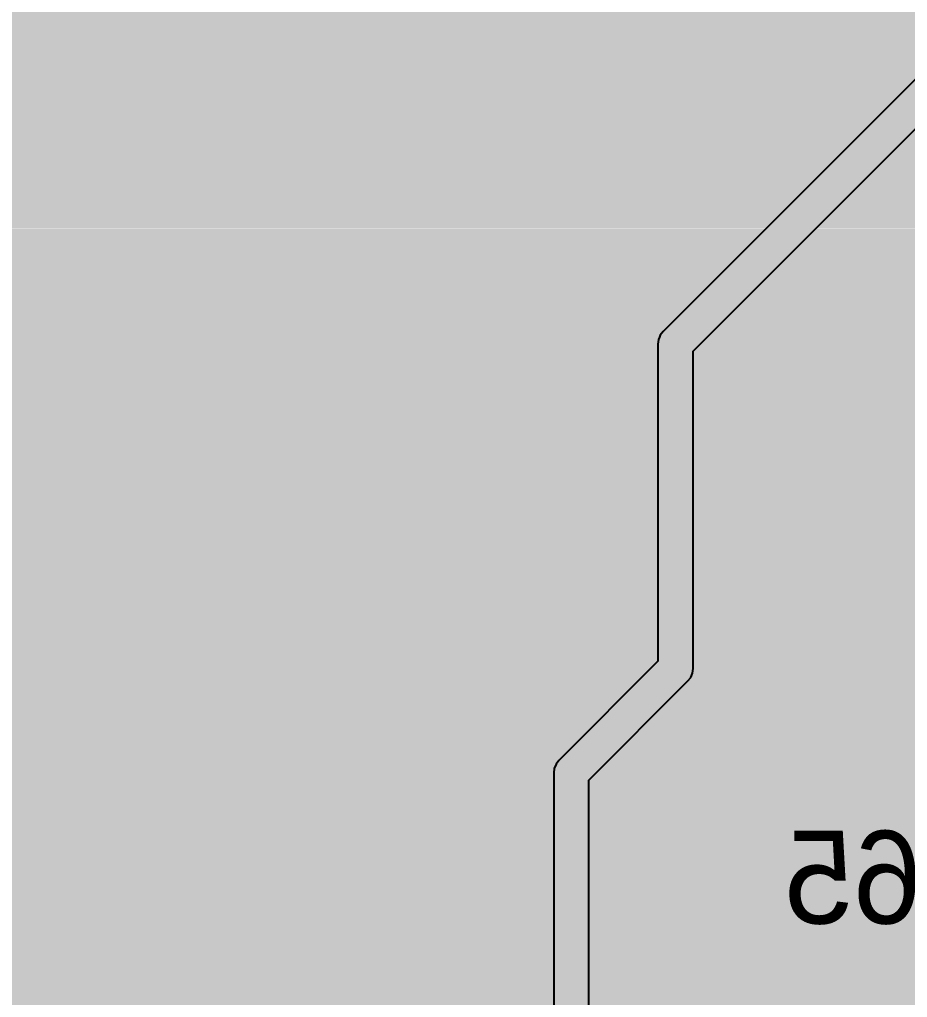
# Model space of a CAD drawing. Header units: millimetres. Extents: x 0.11 to 5.67, y 0.55 to 4.24.
# Drawn here: x 4.1098 to 4.4115, y 2.8519 to 3.184 of the extents above; entities that cross this region are included whole.
import ezdxf

# ---------------------------------------------------------------- set-up
doc = ezdxf.new("R2010")
doc.units = ezdxf.units.MM
doc.header["$MEASUREMENT"] = 0
for name, color, linetype in [('BottomLayer', 5, 'Continuous'), ('BottomOverlay', 54, 'Continuous'), ('InternalPlane1', 76, 'Continuous'), ('InternalPlane2', 16, 'Continuous'), ('MultiLayer', 9, 'Continuous'), ('TopLayer', 1, 'Continuous'), ('ViaHoleLayer', 16, 'Continuous')]:
    doc.layers.add(name, color=color, linetype=linetype)

msp = doc.modelspace()

# ---------------------------------------------------------------- linework, layer by layer
at = {"layer": 'BottomLayer', "const_width": 0.00787}
for points in [[(2.81654, 3.18798), (4.47736, 3.18798)], [(2.81654, 3.18011), (4.47736, 3.18011)], [(2.81654, 3.17224), (4.47736, 3.17224)], [(2.81654, 3.16436), (4.47736, 3.16436)], [(2.81654, 3.15649), (4.47736, 3.15649)], [(2.81654, 3.14861), (4.47736, 3.14861)], [(2.81654, 3.14074), (4.47736, 3.14074)], [(2.81654, 3.13287), (4.60067, 3.13287)], [(2.81654, 3.12499), (4.60829, 3.12499)], [(2.50984, 3.11712), (4.60921, 3.11712)], [(2.50984, 3.10924), (4.61296, 3.10924)], [(2.50984, 3.10137), (4.61779, 3.10137)], [(2.50984, 3.0935), (4.61829, 3.0935)], [(2.50984, 3.08562), (4.4252, 3.08562)], [(2.50984, 3.07775), (4.4252, 3.07775)], [(2.50984, 3.06987), (4.4252, 3.06987)], [(3.60473, 3.062), (4.4252, 3.062)], [(3.61417, 3.05413), (4.4252, 3.05413)], [(3.61992, 3.04625), (4.4252, 3.04625)], [(3.62351, 3.03838), (4.4252, 3.03838)], [(3.62546, 3.0305), (4.4252, 3.0305)], [(3.62597, 3.02263), (4.43972, 3.02263)], [(3.62511, 3.01476), (4.43598, 3.01476)], [(3.62278, 3.00688), (4.43506, 3.00688)], [(3.61871, 2.99901), (4.43662, 2.99901)], [(3.61224, 2.99113), (4.44127, 2.99113)], [(3.60122, 2.98326), (4.45363, 2.98326)], [(2.58549, 2.97539), (4.60236, 2.97539)], [(3.62598, 2.96751), (4.60236, 2.96751)], [(3.62598, 2.95964), (4.60236, 2.95964)], [(3.62598, 2.95176), (4.60236, 2.95176)], [(3.62598, 2.94389), (4.60236, 2.94389)], [(3.62598, 2.93602), (4.60236, 2.93602)], [(3.62598, 2.92814), (4.75787, 2.92814)], [(3.62598, 2.92027), (4.45866, 2.92027)], [(3.80262, 2.91239), (4.41731, 2.91239)], [(3.8105, 2.90452), (4.40699, 2.90452)], [(3.81837, 2.89665), (4.40281, 2.89665)], [(3.82624, 2.88877), (4.40157, 2.88877)], [(3.88394, 2.8809), (4.40282, 2.8809)], [(3.89852, 2.87302), (4.407, 2.87302)], [(3.90616, 2.86515), (4.41734, 2.86515)], [(3.91095, 2.85728), (4.61811, 2.85728)], [(3.91384, 2.8494), (4.61811, 2.8494)]]:
    msp.add_lwpolyline(points, dxfattribs=at)
at = {"layer": 'BottomLayer'}
for points, const_width in [([(4.15354, 3.14862, 1), (4.16535, 3.14862, 1)], 0.01181), ([(4.25591, 3.14862, 1), (4.26772, 3.14862, 1)], 0.01181), ([(4.35827, 3.14862, 1), (4.37008, 3.14862, 1)], 0.01181), ([(4.14567, 3.07776, 1), (4.15748, 3.07776, 1)], 0.01181), ([(4.22441, 3.07776, 1), (4.23622, 3.07776, 1)], 0.01181), ([(4.29921, 3.07776, 1), (4.31102, 3.07776, 1)], 0.01181), ([(4.1378, 3.00295, 1), (4.14961, 3.00295, 1)], 0.01181), ([(4.21654, 3.00295, 1), (4.22835, 3.00295, 1)], 0.01181), ([(4.29134, 3.00295, 1), (4.30315, 3.00295, 1)], 0.01181), ([(4.37402, 2.96752, 1), (4.38583, 2.96752, 1)], 0.01181), ([(4.12205, 2.92028, 1), (4.13386, 2.92028, 1)], 0.01181), ([(4.19685, 2.92028, 1), (4.20866, 2.92028, 1)], 0.01181), ([(4.26378, 2.92028, 1), (4.27559, 2.92028, 1)], 0.01181), ([(4.31496, 2.90453, 1), (4.32677, 2.90453, 1)], 0.01181), ([(4.40502, 2.90452, 1), (4.40896, 2.90452, 1)], 0.00394), ([(4.40085, 2.89665, 1), (4.40478, 2.89665, 1)], 0.00394), ([(4.39961, 2.88877, 1), (4.40354, 2.88877, 1)], 0.00394), ([(4.40085, 2.8809, 1), (4.40479, 2.8809, 1)], 0.00394), ([(4.40503, 2.87302, 1), (4.40897, 2.87302, 1)], 0.00394)]:
    msp.add_lwpolyline(points, format="xyb", close=True, dxfattribs=dict(at, const_width=const_width))
at = {"layer": 'BottomLayer', "const_width": 0.00787}
msp.add_lwpolyline([(4.44463, 2.87008, -2.302548), (4.44463, 2.90748)], format="xyb", dxfattribs=at)
at = {"layer": 'InternalPlane1', "const_width": 0.02591}
msp.add_lwpolyline([(4.41421, 2.88878, 1), (4.44012, 2.88878, 1)], format="xyb", close=True, dxfattribs=at)
at = {"layer": 'InternalPlane2'}
for p, q in [((4.48398, 3.23354), (4.39539, 3.14496)), ((4.40382, 3.13654), (4.49066, 3.22337)), ((4.39539, 3.14496), (4.32847, 3.07803)), ((4.33863, 3.07135), (4.40382, 3.13654)), ((4.32727, 3.0762), (4.32692, 3.07536)), ((4.32752, 3.0768), (4.32727, 3.0762)), ((4.32847, 3.07803), (4.32752, 3.0768)), ((4.32692, 3.07536), (4.32672, 3.07382)), ((4.32672, 3.07382), (4.32672, 3.0187)), ((4.33863, 3.0187), (4.33863, 3.07135)), ((4.32672, 3.0187), (4.32672, 2.96605)), ((4.33863, 2.96358), (4.33863, 3.0187)), ((4.32672, 2.96605), (4.29303, 2.93236)), ((4.33843, 2.96204), (4.33863, 2.96358)), ((4.33689, 2.95937), (4.33784, 2.9606)), ((4.33784, 2.9606), (4.33843, 2.96204)), ((4.3032, 2.92568), (4.33689, 2.95937)), ((4.29209, 2.93113), (4.29149, 2.92969)), ((4.29303, 2.93236), (4.29209, 2.93113)), ((4.29149, 2.92969), (4.29129, 2.92815)), ((4.29129, 2.92815), (4.29129, 2.82038)), ((4.3032, 2.81791), (4.3032, 2.92568))]:
    msp.add_line(p, q, dxfattribs=at)
at = {"layer": 'InternalPlane2', "const_width": 0.01181}
for points in [[(4.39961, 3.14075), (4.48819, 3.22933)], [(4.33268, 3.07382), (4.39961, 3.14075)], [(4.33268, 3.0187), (4.33268, 3.07382)], [(4.33268, 2.96358), (4.33268, 3.0187)], [(4.29724, 2.92815), (4.33268, 2.96358)], [(4.29724, 2.81791), (4.29724, 2.92815)]]:
    msp.add_lwpolyline(points, dxfattribs=at)
at = {"layer": 'InternalPlane2'}
for points, const_width in [([(4.1465, 3.14862, 1), (4.1724, 3.14862, 1)], 0.02591), ([(4.24886, 3.14862, 1), (4.27476, 3.14862, 1)], 0.02591), ([(4.35122, 3.14862, 1), (4.37713, 3.14862, 1)], 0.02591), ([(4.39665, 3.14075, 1), (4.40256, 3.14075, 1)], 0.00591), ([(4.39665, 3.14075, 1), (4.40256, 3.14075, 1)], 0.00591), ([(4.13862, 3.07776, 1), (4.16453, 3.07776, 1)], 0.02591), ([(4.21736, 3.07776, 1), (4.24327, 3.07776, 1)], 0.02591), ([(4.29217, 3.07776, 1), (4.31807, 3.07776, 1)], 0.02591), ([(4.32972, 3.07382, 1), (4.33563, 3.07382, 1)], 0.00591), ([(4.32972, 3.07382, 1), (4.33563, 3.07382, 1)], 0.00591), ([(4.13075, 3.00295, 1), (4.15665, 3.00295, 1)], 0.02591), ([(4.20949, 3.00295, 1), (4.23539, 3.00295, 1)], 0.02591), ([(4.28429, 3.00295, 1), (4.3102, 3.00295, 1)], 0.02591), ([(4.32972, 3.0187, 1), (4.33563, 3.0187, 1)], 0.00591), ([(4.32972, 3.0187, 1), (4.33563, 3.0187, 1)], 0.00591), ([(4.36697, 2.96752, 1), (4.39287, 2.96752, 1)], 0.02591), ([(4.32972, 2.96358, 1), (4.33563, 2.96358, 1)], 0.00591), ([(4.32972, 2.96358, 1), (4.33563, 2.96358, 1)], 0.00591), ([(4.115, 2.92028, 1), (4.14091, 2.92028, 1)], 0.02591), ([(4.1898, 2.92028, 1), (4.21571, 2.92028, 1)], 0.02591), ([(4.25673, 2.92028, 1), (4.28264, 2.92028, 1)], 0.02591), ([(4.29429, 2.92815, 1), (4.3002, 2.92815, 1)], 0.00591), ([(4.29429, 2.92815, 1), (4.3002, 2.92815, 1)], 0.00591), ([(4.30791, 2.90453, 1), (4.33382, 2.90453, 1)], 0.02591), ([(4.15831, 2.8376, 1), (4.18421, 2.8376, 1)], 0.02591), ([(4.2528, 2.8376, 1), (4.2787, 2.8376, 1)], 0.02591), ([(4.34728, 2.8376, 1), (4.37319, 2.8376, 1)], 0.02591)]:
    msp.add_lwpolyline(points, format="xyb", close=True, dxfattribs=dict(at, const_width=const_width))
at = {"layer": 'MultiLayer', "const_width": 0.01181}
for points in [[(4.15354, 3.14862, 1), (4.16535, 3.14862, 1)], [(4.25591, 3.14862, 1), (4.26772, 3.14862, 1)], [(4.35827, 3.14862, 1), (4.37008, 3.14862, 1)], [(4.14567, 3.07776, 1), (4.15748, 3.07776, 1)], [(4.22441, 3.07776, 1), (4.23622, 3.07776, 1)], [(4.29921, 3.07776, 1), (4.31102, 3.07776, 1)], [(4.1378, 3.00295, 1), (4.14961, 3.00295, 1)], [(4.21654, 3.00295, 1), (4.22835, 3.00295, 1)], [(4.29134, 3.00295, 1), (4.30315, 3.00295, 1)], [(4.37402, 2.96752, 1), (4.38583, 2.96752, 1)], [(4.12205, 2.92028, 1), (4.13386, 2.92028, 1)], [(4.19685, 2.92028, 1), (4.20866, 2.92028, 1)], [(4.26378, 2.92028, 1), (4.27559, 2.92028, 1)], [(4.31496, 2.90453, 1), (4.32677, 2.90453, 1)]]:
    msp.add_lwpolyline(points, format="xyb", close=True, dxfattribs=at)
at = {"layer": 'TopLayer'}
for points, const_width in [([(4.06613, 3.17421), (4.50724, 3.17421)], 0.00984), ([(4.06613, 3.15551), (4.49949, 3.15551)], 0.00787), ([(4.04087, 3.14861), (4.50639, 3.14861)], 0.00787), ([(4.04874, 3.14074), (4.51427, 3.14074)], 0.00787), ([(4.04972, 3.13976), (4.48622, 3.13976)], 0.00787), ([(4.04197, 3.12106), (4.48622, 3.12106)], 0.00984), ([(4.03463, 3.10335), (4.47496, 3.10335)], 0.00984), ([(4.03463, 3.08465), (4.46721, 3.08465)], 0.00787), ([(4.01268, 3.07775), (4.47411, 3.07775)], 0.00787), ([(4.02055, 3.06987), (4.48198, 3.06987)], 0.00787), ([(4.02153, 3.0689), (4.36024, 3.0689)], 0.00787), ([(4.37346, 3.06342), (4.43602, 3.00086)], 0.00787), ([(4.37488, 3.062), (4.48986, 3.062)], 0.00787), ([(4.38275, 3.05413), (4.49773, 3.05413)], 0.00787), ([(4.01378, 3.0502), (4.36024, 3.0502)], 0.00984), ([(4.36024, 3.0502), (4.43504, 2.97539)], 0.00984), ([(4.39063, 3.04625), (4.5056, 3.04625)], 0.00787), ([(4.3985, 3.03838), (4.51348, 3.03838)], 0.00787), ([(4.00563, 3.03051), (4.35208, 3.03051)], 0.00984), ([(4.35208, 3.03051), (4.42689, 2.95571)], 0.00984), ([(4.40638, 3.0305), (4.44868, 3.0305)], 0.00787), ([(4.41425, 3.02263), (4.43972, 3.02263)], 0.00787), ([(4.00563, 3.01181), (4.34434, 3.01181)], 0.00787), ([(4.34434, 3.01181), (4.41366, 2.94249)], 0.00787), ([(3.99399, 3.00688), (4.34927, 3.00688)], 0.00787), ([(4.00186, 2.99901), (4.35714, 2.99901)], 0.00787), ([(4.00973, 2.99113), (4.36501, 2.99113)], 0.00787), ([(4.01071, 2.99016), (4.3248, 2.99016)], 0.00787), ([(4.33803, 2.98468), (4.37346, 2.94925)], 0.00787), ([(4.33945, 2.98326), (4.37289, 2.98326)], 0.00787), ([(4.00296, 2.97146), (4.3248, 2.97146)], 0.00984), ([(4.3248, 2.97146), (4.36024, 2.93602)], 0.00984), ([(4.34732, 2.97539), (4.38076, 2.97539)], 0.00787), ([(4.35519, 2.96751), (4.38864, 2.96751)], 0.00787), ([(4.36307, 2.95964), (4.39651, 2.95964)], 0.00787), ([(4.00038, 2.95177), (4.31665, 2.95177)], 0.00984), ([(4.31665, 2.95177), (4.35208, 2.91634)], 0.00984), ([(4.37094, 2.95176), (4.40438, 2.95176)], 0.00787), ([(4.3772, 2.94389), (4.41226, 2.94389)], 0.00787), ([(4.37922, 2.94154), (4.41469, 2.94154)], 0.00787), ([(4.00038, 2.93307), (4.3089, 2.93307)], 0.00787), ([(4.3089, 2.93307), (4.33886, 2.90312)], 0.00787), ([(4.36024, 2.93602), (4.37205, 2.92421)], 0.00709), ([(3.98118, 2.92814), (4.31383, 2.92814)], 0.00787), ([(4.37205, 2.92421), (4.52559, 2.92421)], 0.00709), ([(3.98905, 2.92027), (4.32171, 2.92027)], 0.00787), ([(4.35208, 2.91634), (4.3572, 2.91122)], 0.00709), ([(3.99693, 2.91239), (4.32958, 2.91239)], 0.00787), ([(4.3572, 2.91122), (4.43479, 2.91122)], 0.00709), ([(4.0048, 2.90452), (4.33745, 2.90452)], 0.00787), ([(4.0107, 2.89862), (4.34531, 2.89862)], 0.00787), ([(4.00295, 2.87992), (4.40123, 2.87992)], 0.00984), ([(4.40123, 2.87992), (4.41697, 2.86417)], 0.00984), ([(3.99561, 2.8622), (4.39389, 2.8622)], 0.00984), ([(4.39389, 2.8622), (4.40963, 2.84646)], 0.00984)]:
    msp.add_lwpolyline(points, dxfattribs=dict(at, const_width=const_width))
for points, const_width in [([(4.15354, 3.14862, 1), (4.16535, 3.14862, 1)], 0.01181), ([(4.25591, 3.14862, 1), (4.26772, 3.14862, 1)], 0.01181), ([(4.35827, 3.14862, 1), (4.37008, 3.14862, 1)], 0.01181), ([(4.14567, 3.07776, 1), (4.15748, 3.07776, 1)], 0.01181), ([(4.22441, 3.07776, 1), (4.23622, 3.07776, 1)], 0.01181), ([(4.29921, 3.07776, 1), (4.31102, 3.07776, 1)], 0.01181), ([(4.35827, 3.0689, 1), (4.3622, 3.0689, 1)], 0.00394), ([(4.35827, 3.0689, 1), (4.3622, 3.0689, 1)], 0.00394), ([(4.35827, 3.0689, 1), (4.3622, 3.0689, 1)], 0.00394), ([(4.37149, 3.06342, 1), (4.37543, 3.06342, 1)], 0.00394), ([(4.37149, 3.06342, 1), (4.37543, 3.06342, 1)], 0.00394), ([(4.37149, 3.06342, 1), (4.37543, 3.06342, 1)], 0.00394), ([(4.37291, 3.062, 1), (4.37685, 3.062, 1)], 0.00394), ([(4.38079, 3.05413, 1), (4.38472, 3.05413, 1)], 0.00394), ([(4.35778, 3.0502, 1), (4.3627, 3.0502, 1)], 0.00492), ([(4.35778, 3.0502, 1), (4.3627, 3.0502, 1)], 0.00492), ([(4.38866, 3.04625, 1), (4.3926, 3.04625, 1)], 0.00394), ([(4.39653, 3.03838, 1), (4.40047, 3.03838, 1)], 0.00394), ([(4.34962, 3.03051, 1), (4.35454, 3.03051, 1)], 0.00492), ([(4.34962, 3.03051, 1), (4.35454, 3.03051, 1)], 0.00492), ([(4.40441, 3.0305, 1), (4.40834, 3.0305, 1)], 0.00394), ([(4.41228, 3.02263, 1), (4.41622, 3.02263, 1)], 0.00394), ([(4.1378, 3.00295, 1), (4.14961, 3.00295, 1)], 0.01181), ([(4.21654, 3.00295, 1), (4.22835, 3.00295, 1)], 0.01181), ([(4.29134, 3.00295, 1), (4.30315, 3.00295, 1)], 0.01181), ([(4.34237, 3.01181, 1), (4.3463, 3.01181, 1)], 0.00394), ([(4.34237, 3.01181, 1), (4.3463, 3.01181, 1)], 0.00394), ([(4.3473, 3.00688, 1), (4.35123, 3.00688, 1)], 0.00394), ([(4.35517, 2.99901, 1), (4.35911, 2.99901, 1)], 0.00394), ([(4.32283, 2.99016, 1), (4.32677, 2.99016, 1)], 0.00394), ([(4.32283, 2.99016, 1), (4.32677, 2.99016, 1)], 0.00394), ([(4.32283, 2.99016, 1), (4.32677, 2.99016, 1)], 0.00394), ([(4.36304, 2.99113, 1), (4.36698, 2.99113, 1)], 0.00394), ([(4.33606, 2.98468, 1), (4.34, 2.98468, 1)], 0.00394), ([(4.33606, 2.98468, 1), (4.34, 2.98468, 1)], 0.00394), ([(4.33606, 2.98468, 1), (4.34, 2.98468, 1)], 0.00394), ([(4.33748, 2.98326, 1), (4.34142, 2.98326, 1)], 0.00394), ([(4.37092, 2.98326, 1), (4.37486, 2.98326, 1)], 0.00394), ([(4.32234, 2.97146, 1), (4.32726, 2.97146, 1)], 0.00492), ([(4.32234, 2.97146, 1), (4.32726, 2.97146, 1)], 0.00492), ([(4.34535, 2.97539, 1), (4.34929, 2.97539, 1)], 0.00394), ([(4.37402, 2.96752, 1), (4.38583, 2.96752, 1)], 0.01181), ([(4.37879, 2.97539, 1), (4.38273, 2.97539, 1)], 0.00394), ([(4.35323, 2.96751, 1), (4.35716, 2.96751, 1)], 0.00394), ([(4.38667, 2.96751, 1), (4.3906, 2.96751, 1)], 0.00394), ([(4.3611, 2.95964, 1), (4.36504, 2.95964, 1)], 0.00394), ([(4.39454, 2.95964, 1), (4.39848, 2.95964, 1)], 0.00394), ([(4.31419, 2.95177, 1), (4.31911, 2.95177, 1)], 0.00492), ([(4.31419, 2.95177, 1), (4.31911, 2.95177, 1)], 0.00492), ([(4.36897, 2.95176, 1), (4.37291, 2.95176, 1)], 0.00394), ([(4.37149, 2.94925, 1), (4.37543, 2.94925, 1)], 0.00394), ([(4.37149, 2.94925, 1), (4.37543, 2.94925, 1)], 0.00394), ([(4.40241, 2.95176, 1), (4.40635, 2.95176, 1)], 0.00394), ([(4.37523, 2.94389, 1), (4.37917, 2.94389, 1)], 0.00394), ([(4.3755, 2.94329, 1), (4.37944, 2.94329, 1)], 0.00394), ([(4.41029, 2.94389, 1), (4.41423, 2.94389, 1)], 0.00394), ([(4.41169, 2.94249, 1), (4.41563, 2.94249, 1)], 0.00394), ([(4.37725, 2.94154, 1), (4.38119, 2.94154, 1)], 0.00394), ([(4.41272, 2.94154, 1), (4.41665, 2.94154, 1)], 0.00394), ([(4.35778, 2.93602, 1), (4.3627, 2.93602, 1)], 0.00492), ([(4.30693, 2.93307, 1), (4.31087, 2.93307, 1)], 0.00394), ([(4.30693, 2.93307, 1), (4.31087, 2.93307, 1)], 0.00394), ([(4.35846, 2.93602, 1), (4.36201, 2.93602, 1)], 0.00354), ([(4.12205, 2.92028, 1), (4.13386, 2.92028, 1)], 0.01181), ([(4.19685, 2.92028, 1), (4.20866, 2.92028, 1)], 0.01181), ([(4.26378, 2.92028, 1), (4.27559, 2.92028, 1)], 0.01181), ([(4.31186, 2.92814, 1), (4.3158, 2.92814, 1)], 0.00394), ([(4.37028, 2.92421, 1), (4.37382, 2.92421, 1)], 0.00354), ([(4.37028, 2.92421, 1), (4.37382, 2.92421, 1)], 0.00354), ([(4.31974, 2.92027, 1), (4.32367, 2.92027, 1)], 0.00394), ([(4.34962, 2.91634, 1), (4.35454, 2.91634, 1)], 0.00492), ([(4.35031, 2.91634, 1), (4.35385, 2.91634, 1)], 0.00354), ([(4.31496, 2.90453, 1), (4.32677, 2.90453, 1)], 0.01181), ([(4.32761, 2.91239, 1), (4.33155, 2.91239, 1)], 0.00394), ([(4.35543, 2.91122, 1), (4.35897, 2.91122, 1)], 0.00354), ([(4.35543, 2.91122, 1), (4.35897, 2.91122, 1)], 0.00354), ([(4.33549, 2.90452, 1), (4.33942, 2.90452, 1)], 0.00394), ([(4.33689, 2.90312, 1), (4.34083, 2.90312, 1)], 0.00394), ([(4.33689, 2.90312, 1), (4.34083, 2.90312, 1)], 0.00394), ([(4.34285, 2.89911, 1), (4.34678, 2.89911, 1)], 0.00394), ([(4.34334, 2.89862, 1), (4.34728, 2.89862, 1)], 0.00394), ([(4.39876, 2.87992, 1), (4.40369, 2.87992, 1)], 0.00492), ([(4.39876, 2.87992, 1), (4.40369, 2.87992, 1)], 0.00492), ([(4.39143, 2.8622, 1), (4.39635, 2.8622, 1)], 0.00492), ([(4.39143, 2.8622, 1), (4.39635, 2.8622, 1)], 0.00492)]:
    msp.add_lwpolyline(points, format="xyb", close=True, dxfattribs=dict(at, const_width=const_width))
at = {"layer": 'TopLayer', "const_width": 0.00787}
for points in [[(4.36024, 3.0689, -0.198912), (4.37346, 3.06342)], [(4.36024, 3.0689, -0.198912), (4.37346, 3.06342)], [(4.3248, 2.99016, -0.198912), (4.33803, 2.98468)], [(4.3248, 2.99016, -0.198912), (4.33803, 2.98468)], [(4.37346, 2.94925, -0.096869), (4.37747, 2.94329)], [(4.34482, 2.89911, -0.096869), (4.33886, 2.90312)]]:
    msp.add_lwpolyline(points, format="xyb", dxfattribs=at)
at = {"layer": 'ViaHoleLayer', "const_width": 0.00591}
for points in [[(4.1565, 3.14862, 1), (4.1624, 3.14862, 1)], [(4.25886, 3.14862, 1), (4.26476, 3.14862, 1)], [(4.36122, 3.14862, 1), (4.36713, 3.14862, 1)], [(4.14862, 3.07776, 1), (4.15453, 3.07776, 1)], [(4.22736, 3.07776, 1), (4.23327, 3.07776, 1)], [(4.30217, 3.07776, 1), (4.30807, 3.07776, 1)], [(4.14075, 3.00295, 1), (4.14665, 3.00295, 1)], [(4.21949, 3.00295, 1), (4.22539, 3.00295, 1)], [(4.29429, 3.00295, 1), (4.3002, 3.00295, 1)], [(4.37697, 2.96752, 1), (4.38287, 2.96752, 1)], [(4.125, 2.92028, 1), (4.13091, 2.92028, 1)], [(4.1998, 2.92028, 1), (4.20571, 2.92028, 1)], [(4.26673, 2.92028, 1), (4.27264, 2.92028, 1)], [(4.31791, 2.90453, 1), (4.32382, 2.90453, 1)]]:
    msp.add_lwpolyline(points, format="xyb", close=True, dxfattribs=at)

# ---------------------------------------------------------------- texts
at = {"layer": 'BottomOverlay', "text_generation_flag": 2}
msp.add_text('C65', height=0.031496, dxfattribs=at).set_placement((4.44685, 2.87697))

doc.saveas('drawing.dxf')
